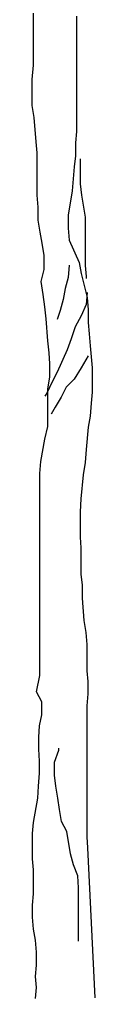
# Model space of a CAD drawing. Header units: millimetres. Extents: x 280.66 to 284.58, y 136.68 to 141.9.
# Drawn here: x 282.531 to 282.649, y 136.68 to 138.526 of the extents above; entities that cross this region are included whole.
import ezdxf

# ---------------------------------------------------------------- set-up
doc = ezdxf.new("R2010")
doc.units = ezdxf.units.MM

msp = doc.modelspace()

# ---------------------------------------------------------------- linework, layer by layer
at = {"linetype": 'Continuous'}
for points in [[(282.5373, 136.6797), (282.539, 136.7004), (282.5373, 136.7212), (282.539, 136.7423), (282.539, 136.7667), (282.5373, 136.7895), (282.5337, 136.8103), (282.5316, 136.8331), (282.5316, 136.8558), (282.5337, 136.877), (282.5337, 136.9225), (282.5316, 136.9433), (282.5316, 136.9909), (282.5337, 137.0116), (282.5414, 137.0572), (282.543, 137.08), (282.5451, 137.1044), (282.5451, 137.1272), (282.5434, 137.1499), (282.5434, 137.1727), (282.5451, 137.1939), (282.5491, 137.2146), (282.5491, 137.239), (282.5394, 137.2582), (282.5455, 137.2887), (282.5455, 137.6698), (282.5475, 137.6926), (282.5552, 137.7345), (282.5609, 137.7589), (282.5609, 137.8293), (282.5646, 137.8521), (282.5646, 137.8769), (282.563, 137.8976), (282.5609, 137.9204), (282.5573, 137.9619), (282.5552, 137.9847), (282.5516, 138.0075), (282.5479, 138.0323), (282.5536, 138.0551), (282.5536, 138.0815), (282.5499, 138.1043), (282.5459, 138.1254), (282.5422, 138.1482), (282.5422, 138.1726), (282.5406, 138.1954), (282.5406, 138.2751), (282.5386, 138.2959), (282.5349, 138.3415), (282.5312, 138.3642), (282.5312, 138.4135), (282.5333, 138.4403), (282.5333, 138.6071)], [(282.6146, 138.5331), (282.6146, 138.315), (282.6126, 138.2939), (282.6126, 138.2694), (282.6106, 138.2487), (282.6069, 138.2031), (282.5992, 138.1576), (282.5992, 138.1328), (282.6012, 138.11), (282.6199, 138.0681), (282.6236, 138.0473), (282.635, 138.0018), (282.637, 137.979), (282.637, 137.9546), (282.6386, 137.9334), (282.6407, 137.9107), (282.6443, 137.8692), (282.6443, 137.8236), (282.6423, 137.8024), (282.6407, 137.778), (282.6366, 137.7573), (282.6329, 137.7154), (282.6309, 137.6906), (282.6272, 137.6678), (282.6232, 137.6222), (282.6215, 137.5978), (282.6215, 137.5502), (282.6232, 137.5295), (282.6232, 137.4803), (282.6252, 137.4591), (282.6252, 137.4347), (282.6289, 137.3928), (282.6325, 137.37), (282.6346, 137.3472), (282.6346, 137.298), (282.6362, 137.2773), (282.6362, 137.2545), (282.6342, 137.2317), (282.6342, 136.9848), (282.6358, 136.964), (282.6492, 136.6805)], [(282.6219, 138.2638), (282.6219, 138.2162), (282.624, 138.1954), (282.6313, 138.1535), (282.6313, 138.0624), (282.6333, 138.0416), (282.6333, 138.038)], [(282.6008, 138.0628), (282.5992, 138.04), (282.5935, 138.0189), (282.5894, 137.9981), (282.5837, 137.9774), (282.578, 137.9603)], [(282.635, 138.0115), (282.6329, 137.9888), (282.6236, 137.9676), (282.6122, 137.9469), (282.6045, 137.9241), (282.5971, 137.9033), (282.578, 137.8614), (282.5687, 137.8427), (282.5589, 137.8216), (282.5552, 137.8159)], [(282.637, 137.8919), (282.6236, 137.8692), (282.6101, 137.848), (282.5951, 137.833), (282.5857, 137.8142), (282.5743, 137.7951), (282.5666, 137.7817)], [(282.6187, 136.7875), (282.6187, 136.8884), (282.6171, 136.9108), (282.6093, 136.9319), (282.6036, 136.9527), (282.5963, 136.9946), (282.5866, 137.0133), (282.5829, 137.036), (282.5792, 137.0572), (282.5756, 137.08), (282.5735, 137.1007), (282.5735, 137.1255), (282.5813, 137.1483), (282.5813, 137.152)]]:
    msp.add_lwpolyline(points, dxfattribs=at)

doc.saveas('drawing.dxf')
